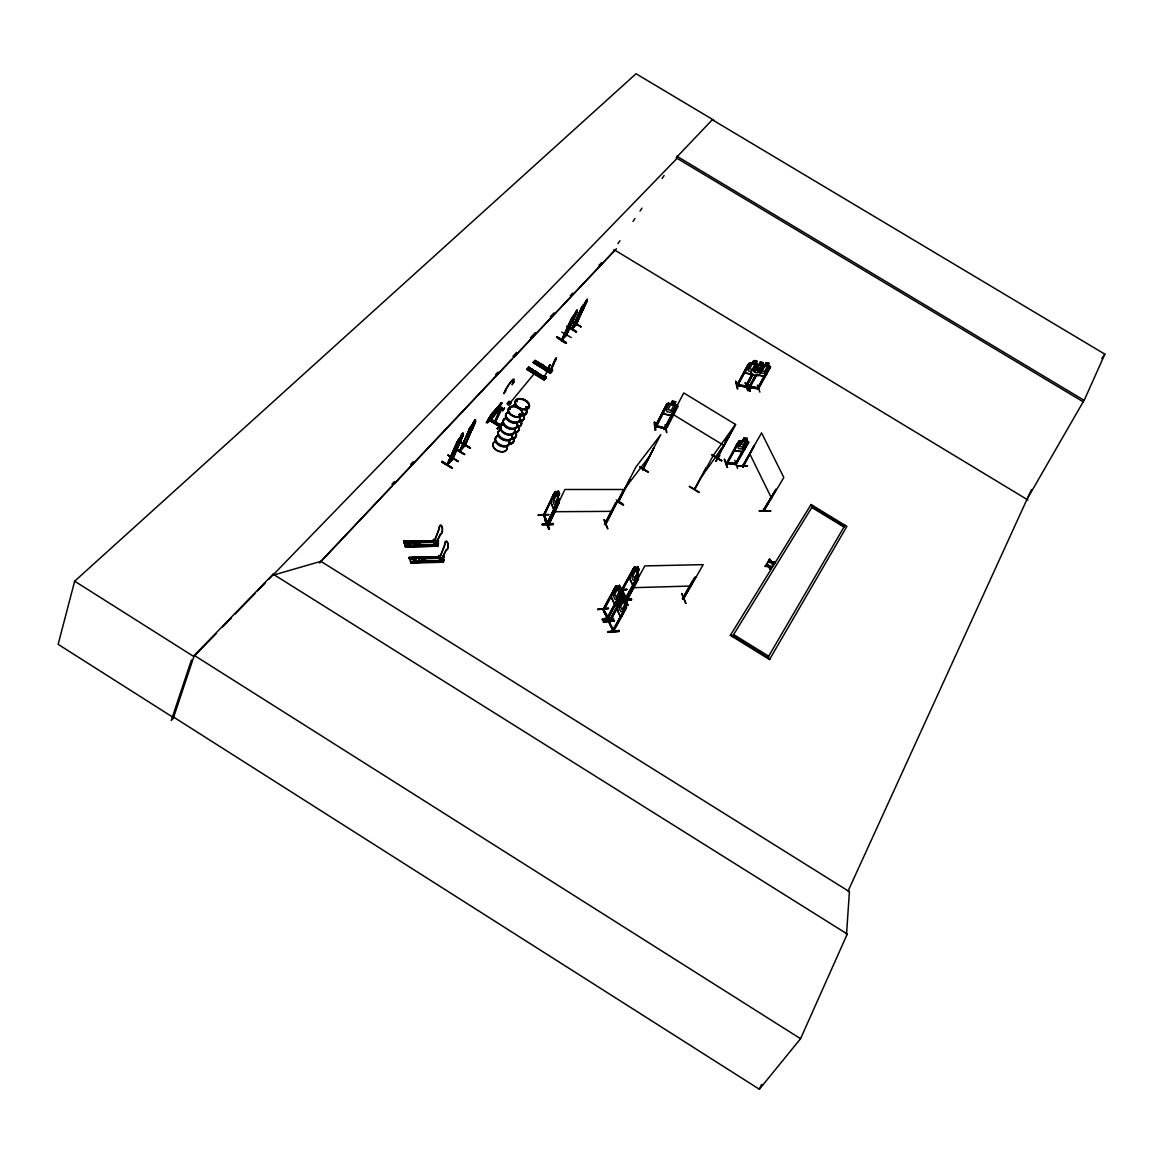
<?xml version="1.0" encoding="UTF-8"?>
<svg xmlns="http://www.w3.org/2000/svg" width="1163" height="1163" viewBox="0 0 1163 1163"><rect width="100%" height="100%" fill="white"/><g stroke="black" fill="none" stroke-linecap="round" stroke-linejoin="round"><path stroke-width="1.5" d="M561.976 339.494L566.512 334.144M438.495 541.057C437.753 538.12 436.619 547.729 438.495 541.057L437.681 539.603L436.91 542.045M443.728 557.281L443.757 556.67M685.894 603.35L681.823 593.523L685.705 603.408M403.852 542.118L403.605 541.347L436.183 540.679L437.332 543.862M403.924 542.292L404.186 543.063L434.715 542.351M405.218 546.014L404.986 545.258L435.805 544.575M435.151 543.717L434.642 545.549L432.927 540.737L433.552 539.283L434.642 544.88L435.151 543.717L438.407 543.644L437.928 546.174L405.553 546.959L403.895 541.406L407.326 541.028L408.882 546.174L407.326 541.028M409.507 558.691L408.954 557.455L439.614 556.626M409.289 558.414L409.55 559.185L414.973 559.04M410.568 561.685L410.902 562.645L443.481 561.496L443.961 559.665L440.69 559.752L440.166 560.915L443.437 560.828L443.961 559.665M409.26 557.513L410.946 563.139L443.466 562.209C442.26 555.085 441.867 561.845 444.048 557.062C442.492 553.195 444.848 558.836 442.681 559.519M410.873 562.543L443.423 561.7L443.132 560.551M607.071 617.931L607.827 617.015L608.38 618.062L606.984 617.858L607.464 618.89L620.315 595.427L619.268 591.298L620.94 588.609L619.399 585.396L617.96 588.1M607.958 618.135L607.915 618.876L620.504 595.485L616.957 586.021L615.794 585.861L611.026 596.823L614.602 604.338L616.623 602.667M609.659 620.926C609.979 622.51 607.188 620.17 613.584 631.247L626.363 608.002L626.392 606.01L622.656 598.465L621.609 598.276L617.698 605.472L617.001 609.208L620.519 616.826L622.438 615.169L620.388 616.826L616.797 609.238L617.829 605.472M745.25 383.107L747.969 390.623L745.396 382.787M734.856 460.272L737.575 468.442M553.748 511.618L559.141 500.439L556.118 491.586M559.214 500.512L559.127 498.578M719.548 454.806L715.827 461.275M757.433 385.084L759.89 392.135M719.853 455.547L715.827 461.333M635.274 567.166L638.691 574.493L638.516 576.455L626.799 598.087M464.895 445.952L473.864 423.448M447.944 464.081L452.698 458.847L447.319 463.804L447.435 464.895L453.018 458.804L452.451 458.207M452.509 458.237L453.425 457.931L446.97 464.691L457.495 441.838L456.623 442.173M437.971 541.246L437.608 540.315M438.291 540.839L437.681 539.603M443.685 556.307L443.263 556.51M436.75 540.504L437.695 540.897M743.491 466.218L743.128 467.046L742.299 466.334L754.351 445.618L743.099 467.075L742.692 466.247L761.547 432.869L783.833 477.484L763.96 510.862L763.466 509.946L764.367 509.22L764.295 510.862L763.829 509.917M612.697 630.404L624.953 608.801L612.785 630.506M613.163 629.517L614.108 630.55L613.221 629.619M607.929 617.146L607.798 617.931M602.957 609.165L603.83 610.081M742.314 466.159L742.706 467.046L754.017 445.603M743.07 465.418L743.52 466.334L743.113 465.505M666.966 403.837L668.551 403.139L676.619 405.015L677.229 406.207L673.726 413.214L671.196 415.54L663.099 413.766L663.361 410.859L663.23 413.694M622.205 589.583L622.147 591.022M617.466 600.05L617.204 602.536L618.6 605.545M542.118 365.691C538.963 365.298 543.761 365.167 540.562 365.487M534.399 371.913L535.736 372.16L535.431 373.003M526.243 407.559L526.374 406.628M526.854 407.922L526.606 406.919M526.112 407.021L527.348 406.803L527.319 407.893M519.091 415.191L520.341 414.217M520.85 414.871L519.556 414.348L519.454 415.133M521.126 415.438L520.486 414.362M516.852 401.584L517.084 400.77M500.294 408.911L501.82 407.472L494.101 422.518M501.616 408.998L494.886 423.187L501.166 409.449M509.714 408.998L510.223 408.315L509.961 409.245M619.574 603.321L619.952 600.53C617.044 603.234 616.056 598.538 619.952 599.308L620.664 594.177L620.62 599.381L622.728 598.625L623.034 599.803M744.858 373.003L745.192 370.328M761.939 365.24L764.614 366.65L758.421 375.765L750.964 374.486L751.356 371.826L755.136 365.066M750.993 374.573L751.458 371.826M735.031 448.133L734.565 450.895L742.299 451.709L748.725 442.376L748.027 441.257L745.73 441.097L747.184 438.524M547.744 524.222L544.11 514.439M557.935 502.242L557.557 501.413L547.322 524.266L547.744 522.492M544.153 515.95L543.688 514.351M497.226 411.528L498.142 410.132L498.229 411.179M500.497 403.983L501.791 402.936L500.555 404.128M498.04 410.917L501.398 402.805L491.251 414.639M683.815 597.709C682.623 600.675 681.634 597.07 683.975 597.738M544.691 377.03C546.959 378.426 544.633 375.155 543.543 378.106L548.776 368.671M542.278 524.106C575.859 522.42 519.221 525.472 553.195 524.484M553.181 524.542L542.132 524.557M627.002 599.454L626.043 600.791C626.392 600.995 625.301 599.439 627.148 599.556M602.318 619.341C625.461 620.62 606.708 614.893 602.478 619.937L613.468 618.89L602.492 619.879M608.205 632.381C642.136 629.314 584.611 634.431 619.21 630.477M608.191 631.553L619.036 630.826L607.929 631.887M631.494 599.032L631.48 599.904L624.255 600.384M631.494 599.89L624.269 600.282M605.007 523.641L606.156 523.684L605.763 524.469L604.716 524.411L616.637 502.518L615.678 502.532L604.484 524.106L605.661 524.091M550.695 502.547L551.655 498.825L550.811 502.532L553.937 509.568L550.811 502.532M490.248 419.145L500.206 425.251M611.157 596.808L611.942 593.072M501.457 408.068L501.82 407.472M759.381 510.979C772.741 511.633 776.695 510.005 759.555 511.342M630.375 574.188L629.445 577.895L632.861 585.265L629.328 577.909L634.271 567.151M713.98 120.283L636.045 73.749L74.65 581.195L58.15 644.331L173.491 717.615L194.279 655.394L273.116 574.159L847.26 934.034L800.566 1038.704L759.366 1089.251L173.665 717.135M453.963 450.285L454.631 448.06L454.079 450.343L458.367 445.458M546.45 371.215L550.201 364.76L549.052 367.101M549.285 367.406L547.991 369.703M437.215 541.129L436.939 540.446L437.361 541.217M561.744 332.066L571.251 337.561M442.754 557.135L442.74 556.437M555.274 359.163L556.35 357.884L549.968 371.215L551.713 369.994M552.207 370.227C548.602 372.96 559.374 352.505 551.175 369.645M466.348 436.866L472.585 428.827L466.465 436.925L467.133 434.715M555.42 360.225L555.158 361.155M556.481 357.942L554.911 361.664M571.818 321.177L581.049 326.788M716.655 457.626L716.67 458.556M716.946 458.149L735.452 424.451L713.239 455.431L695.081 488.94M717.237 458.222L735.641 424.539L683.742 392.934L665.977 426.923L667.053 427.562L666.762 426.021M717.135 458.149L717.397 457.248M545.883 377.146L544.924 378.934L542.932 377.742L542.51 378.673L544.575 375.94L546.334 377.016L545.84 378.077L528.685 367.174L530.357 368.438M695.445 488.155L695.096 487.849M191.444 659.93L171.252 720.493L174.13 717.426M643.706 468.558L643.328 469.416L643.328 468.311M734.972 464.124L736.005 464.575L748.725 442.376M569.187 324.07L568.402 326.265L572.007 322.325L577.066 312.077L566.497 335.293L561.889 340.221L562.325 339.349M569.289 324.128L568.518 326.323L573.824 319.229M726.962 463.267C723.299 462.278 738.839 463.267 735.496 463.659M578.52 315.304C588.333 303.194 575.06 322.064 579.348 313.24M643.299 469.329L642.441 469.605L660.773 434.671L636.001 466.843L618.076 501.646L618.876 500.395M618.512 500.701L619.312 500.483M629.517 480.319L629.59 479.534L618.425 501.849L618.963 500.977M272.694 575.322L273.116 574.159M489.986 417.11L494.508 411.717L491.745 415.961L492.807 415.613L492.443 416.456L488.329 420.89L490.975 416.776L490.016 417.11M438.931 529.296L434.453 540.81L435.616 544.022L440.573 533.832A4.289 1.701 89.1 0 0 442.318 529.819A4.289 1.701 89.1 0 0 440.675 525.283A4.289 1.701 89.1 0 0 438.931 529.296L434.7 540.81L435.863 544.008L440.821 533.817A4.289 1.701 89.1 0 0 442.551 530.183A4.289 1.701 89.1 0 0 441.213 525.385A4.289 1.701 89.1 0 0 439.251 528.191M501.006 408.228L501.544 407.297M441.14 560.043L446.17 549.881A4.318 1.715 88.9 0 0 447.944 545.883A4.318 1.715 88.9 0 0 446.272 541.275A4.318 1.715 88.9 0 0 444.499 545.287L439.977 556.801L441.14 560.043L446.418 549.866A4.318 1.715 88.9 0 0 448.191 545.869A4.318 1.715 88.9 0 0 446.519 541.275A4.318 1.715 88.9 0 0 444.76 545.273L440.225 556.786L441.388 560.028M409.536 540.984L411.091 546.116L409.536 540.984L412.821 540.911L414.391 546.043L412.821 540.911M447.421 464.11L457.132 441.606M448.249 463.688L448.002 464.459L458.76 439.003L447.595 464.895M415.743 540.853L417.328 545.97L415.743 540.853L419.029 540.78L420.613 545.898L419.029 540.78M458.295 444.702L452.087 459.211L462.467 435.747C464.822 427.911 456.259 443.554 456.623 446.098L460.257 440.966M461.813 435.762L463.121 432.796L461.348 434.889M452.611 458.585L462.583 436.343L457.568 443.873L461.537 436.765M453.018 458.905L463.368 434.569L458.484 445.574L454.079 450.343M410.961 562.427L419.945 561.874L418.229 556.975L419.945 561.874M464.924 445.225L459.792 450.633M469.023 428.769L469.896 428.449L459.458 451.084M470.303 427.301L459.748 451.462L470.186 427.243L475.551 421.079M465.287 445.444L459.807 451.404L460.141 449.819M472.527 424.35C479.301 412.85 468.805 428.653 468.98 432.723L472.556 427.65M474.155 422.46L475.347 419.669L474.373 422.373M576.208 324.695L576.557 324.259M475.565 419.567L464.72 446.054L465.389 445.458M474.01 423.39L474.882 423.07L464.764 445.225L465.622 444.731M464.938 445.981L475.667 421.297L472.527 428.871M571.615 328.824L582.14 307.265L581.398 307.512M572.022 328.082L575.947 323.997M582.518 306.043L572.007 329.187L572.283 327.704M458.484 445.574L460.185 442.056L470.463 447.929L460.286 441.678M424.35 557.106L426.196 561.714M422.896 561.802L421.166 556.903L422.896 561.802L443.132 561.264M491.644 417.706L494.769 412.24L490.641 416.02L486.352 422.634L488.344 420.599M487.05 421.762L488.358 419.465L487.646 421.122M561.496 339.843L571.702 317.979M571.963 320.843L580.977 326.905L572.022 320.595M488.227 420.541L487.195 422.503L498.593 410.408M501.791 402.936L491.135 414.566L487.646 419.959M487.471 422.532L491.266 414.566M492.603 412.385L492.632 413.345L501.398 402.805M490.379 418.811L500.337 424.931M492.705 416.223L487.37 422.038M494.464 414.697C505.004 394.257 486.643 427.664 494.595 414.769M553.908 361.911L549.837 371.142L551.044 369.689M437.899 544.807L438.407 543.644M501.311 402.761L497.284 411.615L501.776 403.067M494.202 422.765L500.715 407.966M500.831 409.042L501.238 408.111L500.032 408.838L501.137 409.536L501.834 408.649L501.137 409.536M501.834 408.649L500.235 408.969M502.445 410.699L504.306 407.98M502.721 410.859L504.597 408.155M497.168 428.638L502.663 422.343L497.168 428.638L503.027 423.114L502.663 422.343M440.69 559.752L440.181 561.584L438.436 556.714L439.076 555.26L440.166 560.915M528.802 370.038L530.444 368.249M529.965 370.764L531.622 368.962L533.294 370.227M536.71 361.548L534.733 360.821M745.876 386.203L746.631 386M535.169 363.132L536.797 361.359M531.724 371.84L533.381 370.038M536.332 363.845L537.96 362.071L539.632 363.321M534.936 370.997L533.206 372.974L534.936 370.997C539.501 371.549 532.029 376.303 536.695 372.073M538.076 364.92L539.719 363.147M541.26 364.092L539.545 366.054L541.26 364.092C545.796 364.63 538.396 369.354 543.005 365.153M1084.178 400.392L1104.85 354.148L712.308 119.76L676.139 157.761L1083.189 401.802L1084.178 400.392L676.851 156.22M557.193 336.805C563.793 344.335 574.362 346.429 557.179 336.819M542.728 378.353L543.063 377.597L544.822 378.673M548.107 368.395L548.849 366.345M567.137 326.236L576.368 331.92M573.388 315.566L561.831 340.207L572.501 317.019L576.892 312.106M545.491 377.277L544.066 380.112L526.723 369.5L527.275 368.802L544.546 379.531M574.435 314.432L577.168 310.099L565.974 335.685L575.467 313.821M551.117 371.709L549.358 370.634L548.805 371.709L550.39 369.878M575.467 313.065L576.63 310.972M549.023 371.39L549.358 370.634M575.772 312.862L577.066 310.041L575.641 311.757M550.419 369.921L550.855 368.991L552.599 370.067L551.844 371.477M551.698 371.433L552.251 369.761L551.204 371.971L549.241 370.779M572.036 328.475L581.805 307.061M586.821 300.941L582.576 306.131L572.036 329.129L576.47 324.244M576.514 324.361L587.228 299.269L584.524 303.558M587.228 299.269L580.904 311.553L584.015 307.105M575.743 324.492L585.527 302.962M576.078 324.753L586.995 301.188L582.038 311.495M759.366 1089.251L761.62 1084.309M1031.421 489.623L848.147 890.887L849.412 891.687L846.475 935.008L847.26 934.034M460.359 450.982L459.748 450.255L460.315 450.851M551.16 370.067L552.41 369.863M682.943 598.116L684.12 598.073L683.655 598.901L703.193 564.622L644.811 565.916L625.883 600.69L637.44 578.869L638.429 578.84L626.799 600.762M548.921 514.773L538.265 514.904M544.095 515.95L554.3 493.272L543.281 515.34L544.56 515.325L544.066 514.337M543.819 515.311L555.056 491.513L556.088 491.731L555.085 491.644M553.922 493.286L543.702 516.052L543.935 515.18M556.873 493.723L558.313 490.786L559.665 493.795L558.211 496.528L558.473 498.927L556.016 504.015L554.286 504.684L553.036 501.893L553.414 498.229L555.87 493.141L556.99 493.723M545.883 519.803L545.04 520.254L549.343 529.427L545.781 519.832M558.124 496.528L559.447 493.781L558.196 490.99M546.843 523.452L557.557 501.413M557.935 501.398L547.25 523.234M547.831 522.623L547.279 524.179L543.31 515.151M552.221 514.758L547.424 524.673L548.791 524.964L547.613 525.036L558.196 502.736L559.199 502.721L548.791 524.964M547.831 525.08L564.913 489.492L623.63 489.492L605.763 524.469M556.83 507.606L548.543 524.658M547.09 370.052L546.45 371.404M545.665 377.495L546.145 376.812L544.706 378.818M549.314 529.31L545.636 520.137L549.532 528.976M603.815 519.745L607.653 528.758M655.598 430.136L654.827 422.053M604.484 524.106L606.068 523.306L604.673 524.062M656.63 426.036L655.51 425.44L656.077 426.748M656.237 426.792L667.039 405.625L666.05 405.146L655.132 426.501L665.367 428.769M655.234 426.53L667.068 403.895L668.551 403.139M663.491 410.946L667.082 403.983M605.501 524.062L616.637 502.518M667.01 405.349L656.179 426.734M629.953 479.752L618.469 501.791L618.992 500.163M655.612 430.266L654.595 422.373M675.572 401.86L674.235 404.579L675.499 405.829L672.97 410.713L670.164 412.414L666.951 411.717L666.297 409.245L668.812 404.346L670.993 403.866L672.272 401.031L675.732 401.802L674.395 404.506M617.277 501.646C628.282 508.493 622.728 502.91 616.259 500.061M665.047 424.757L666.675 432.651L665.629 424.844M642.485 469.678L653.969 447.799L643.023 469.823M664.596 428.26L675.412 407.21L676.401 407.69L675.412 407.21M663.928 429.627L666.646 425.077M664.567 428.58L675.456 407.486M664.422 428.522L665.948 427.737M667.707 423.666L668.332 423.565M678.029 406.265L677.011 405.931L678.029 406.265L667.199 427.359M640.609 467.57L648.082 472.12L639.854 466.537M597.695 609.441L608.394 608.104M597.666 609.616L608.612 608.525L597.898 609.15M603.888 610.182L615.387 588.493L614.965 587.606L602.943 609.383L607.479 618.818L608.031 617.204M614.587 587.649L614.994 588.522L603.466 610.241L603.917 608.554M615.91 585.847L603.393 609.238L607.886 618.745M619.399 585.396L617.829 588.304L616.957 586.021M603.568 621.551L614.558 620.591L603.568 621.58M622.06 590.702L625.825 598.102L621.231 590.223L633.297 568.751L633.704 569.623L621.711 591.153M621.696 590.266L634.242 567.006L635.245 567.297M441.736 462.002L442.245 461.202L452.349 468.035L441.736 462.002L452.058 468.326M442.056 461.595L452.349 467.962M454.166 448.555L464.677 454.5L454.631 447.799L464.677 454.5L454.21 448.467M606.999 618.047L618.731 596.328L619.53 597.186L618.731 596.328M621.754 591.255L633.312 569.637L632.919 568.78M619.109 596.299L607.551 617.989M622.132 591.226L622.51 590.252M735.656 381.29L737.327 388.98M635.129 567.311L636.103 569.405L637.673 566.512L636.219 569.201M609.543 620.868L608.627 621.769L620.766 600.035L621.187 600.922L609.005 622.438M747.794 364.789L736.731 385.564L737.575 385.723L748.681 364.935L747.794 364.789L748.754 365.197L737.458 385.316M746.312 387.003L736.79 385.535L748.768 363.51L752.519 363.219C752.156 358.974 760.253 360.326 755.514 363.772L756.633 364.877M609.078 621.624L621.725 598.276M736.906 385.622L737.022 384.488L738.083 384.691M757.622 364.106L750.309 362.943L748.798 363.597L744.727 373.076L752.17 374.239L744.829 372.916M623.441 595.616L623.019 592.781L622.525 593.682L624.909 598.887M627.09 589.394L619.894 589.859L626.61 589.307M609.485 622.496L622.481 598.407L621.144 595.238L618.353 600.399L619.763 603.408M620.301 593.784L621.551 594.497L623.121 591.589L624.647 594.816L622.961 597.506L623.237 600.021M623.179 597.52L624.647 594.816M751.371 371.375L748.405 370.91L747.911 368.627L750.484 363.888L752.534 363.292L753.842 360.559M623.659 600.762L625.243 597.855L626.683 601.111L625.214 603.801L625.52 606.286L622.787 611.287L620.853 611.811L619.414 608.787L619.806 605.036L622.525 600.035L623.79 600.748M626.159 598.073L625.127 598.887L637.266 577.27L624.778 599.948L625.709 601.882L625.258 599.047M489.274 420.221L499.276 426.283L489.274 420.236M625.432 599.556L625.578 597.913M636.888 577.299L637.28 578.156L625.636 599.745L621.289 590.324M626.842 600.326L638.429 578.84M625.113 603.786L626.581 601.097M627.409 599.875L626.581 600.224M689.499 486.323L699.37 492.254M753.072 374.413L746.195 387.003L745.279 386.872L752.127 374.021M752.214 374.282L745.25 386.843M746.224 386.741L752.999 374.152M626.174 607.929L613.192 631.364L613.628 630.506M758.814 364.819L760.122 362.086L763.306 362.609L761.78 365.313L762.884 366.33L760.297 371.055L757.593 372.814L754.642 372.334L754.162 370.052L756.735 365.327L758.785 364.731M627.962 604.905L623.833 595.325M755.805 374.675L748.827 387.221L758.392 388.689L757.346 388.5L768.67 368.191L769.615 368.584L768.67 368.191M712.003 454.995L721.627 460.81L712.25 454.646M745.396 382.758L747.954 390.666M755.892 374.937L748.914 387.483L758.48 388.951M749.016 387.206L756.677 374.806M756.75 375.068L749.873 387.628C746.791 384.604 759.832 388.238 758.712 388.253M556.743 337.517L566.105 343.187M557.004 337.183L566.294 342.969M567.297 325.887L576.586 331.499M548.98 366.098L549.939 364.717M706.174 467.642L694.253 489.216L695.14 487.791M749.495 390.986L750.251 390.637L747.925 383.223M761.111 365.633L764.774 365.226L766.141 362.609L769.339 363.205L767.784 365.807L768.903 366.897L766.301 371.622L763.611 373.381L760.675 372.916M619.181 630.419L619.196 631.407M762.637 369.325L764.367 366.185L767.318 366.65L764.731 371.36L761.78 370.895M764.832 365.327L766.141 362.609M551.945 370.256L552.251 369.761M576.165 332.167L566.948 326.454M721.06 448.976L716.175 457.611L717.498 457.408M725.16 441.46L727.849 436.648L728.721 437.172L727.849 436.648M716.626 458.585L728.387 437.273M768.758 368.438L757.52 388.515M758.189 388.616L769.543 368.322M758.305 388.994L770.575 367.057L767.943 365.734M738.65 442.623L727.108 463.674L738.65 442.623L737.735 442.536L726.192 463.543L735.99 464.531M726.424 463.644L726.831 462.859L735.263 463.586M738.854 441.286L734.914 448.133M727.573 467.497L724.665 459.254M744.029 438.088L742.677 440.85L740.54 441.533L737.865 446.345L738.374 448.569L741.456 448.889L744.247 447.014L746.937 442.231L745.774 441.184L747.344 438.451L744.029 438.088L742.619 440.762M744.189 447.886L735.205 464.488L735.583 463.354M735.176 464.415L746.675 443.452M736.353 463.441L736.077 464.226M746.748 445.022L736.034 464.182L726.221 463.252M737.705 466.159L747.489 465.738L737.938 465.723M623.295 504.815L617.495 501.34M691.898 582.096L682.477 598.552L683.437 598.509L695.547 577.371L694.587 577.4L682.507 598.872L683.582 598.843M1026.958 499.407L1083.189 401.802M769.543 659.537L846.882 526.417L811.047 504.538L730.349 635.332L769.543 659.537L769.95 658.898L730.742 634.678L730.349 635.332M419.683 543.499L417.91 544.168L416.965 542.743M573.984 317.964L570.829 322.471L574.449 314.461M527.813 408.024L527.74 407.152M416.906 542.714C419.436 539.705 420.628 546.276 417.154 543.295M520.937 415.031L520.05 414.348M521.039 415.613L520.966 414.726M527.551 407.762L527.391 407.05M699.123 492.632L689.31 486.585M763.48 510.092L775.968 489.419L763.917 510.775L763.539 510.092M763.495 509.917L775.968 489.419M763.975 509.35L763.873 510.746M549.125 524.251L547.817 523.873L548.921 523.859M534.631 371.709L535.3 372.872M769.412 566.526L771.011 568.692L770.458 569.608L768.467 566.89L765.167 566.308L765.748 565.363L768.336 565.829L765.487 565.799L768.728 566.454L770.706 569.187L769.412 566.526L772.058 567.006L768.772 566.323L766.824 563.648L768.336 565.829M768.074 566.25L766.519 564.142L767.071 563.226L769.019 565.901L772.377 566.483L771.796 567.428L769.165 566.963M770.938 561.627L769.383 559.534L773.613 564.477L773.061 565.392L771.084 562.688L767.784 562.107L768.365 561.162L770.938 561.627L768.103 561.598M770.691 562.049L769.121 559.955L769.688 559.04L771.636 561.7L774.98 562.281L774.398 563.226L771.767 562.761M771.084 562.688L771.636 561.7M811.047 504.538L812.53 506.312L812.908 505.687L732.385 636.583L732.777 635.943M733.242 635.202L733.635 634.547L768.714 656.223M770.458 569.608L771.011 568.692M771.796 567.428L772.377 566.483M773.061 565.392L773.613 564.477M774.398 563.226L774.98 562.281M765.167 566.308L765.748 565.363M766.519 564.142L767.071 563.226M767.784 562.107L768.365 561.162M769.121 559.955L769.688 559.04M545.403 378.615L545.912 377.946L528.598 367.348L545.723 378.266L528.046 368.06L543.964 377.742M550.361 373.149L550.899 372.451L533.657 361.897L533.119 362.594L550.361 373.149L533.148 362.565M551.669 371.666L535.881 362.013L551.64 371.695L552.178 370.997L534.951 360.472L552.105 371.128M767.493 658.273L845.007 525.269L844.614 525.894L830.862 517.491M617.931 243.663L619.937 240.697M632.992 221.45L634.998 218.484M640.013 211.084L642.02 208.119M662.096 178.506L664.102 175.54M721.627 460.81L712.25 454.559M694.529 488.62L695.14 488.576M716.452 457.03L717.789 457.263M694.733 489.332L694.66 488.46M1101.797 358.509L1104.85 354.148M701.594 476.67L723.866 445.487M550.521 372.916L552.207 370.488M499.479 426.065L489.754 419.465L499.538 425.963L489.376 419.814L489.041 420.57L498.069 410.277M533.468 362.231L550.681 372.8L552.134 370.953M654.304 448.017L653.562 448.337M624.807 488.576L649.608 456.201M603.423 608.482C601.954 612.421 613.788 625.752 603.771 609.688M510.761 402.093L535.591 372.015M546.203 377.146L544.575 375.94M552.599 370.067L550.724 369.136M502.998 423.041L497.735 428.973M470.245 448.395L460.097 442.144M495.205 423.187L494.798 422.111M571.673 328.925L576.107 324.041M572.429 328.707L576.266 324.186M486.439 422.474L489.914 418.651M452.669 459.37L453.018 458.556M494.871 413.824L498.2 410.132M486.716 422.14L487.675 422.809L498.273 411.135M471.64 428.638L469.925 430.499L472.149 425.309L474.519 422.852M573.214 318.793L571.789 320.334C571.018 318.328 577.153 312.673 575.423 313.952M583.274 307.919L581.878 309.431C581.137 307.454 587.155 301.857 585.469 303.121M528.685 367.174L526.955 369.151L544.415 379.734M535.053 360.297L533.337 362.245L550.666 372.8M448.089 455.096L458.353 461.435L448.089 455.126M749.335 386.494L757.622 388.006M462.612 433.828L461.086 435.98L462.22 434.758M473.85 421.718L474.955 420.526M585.789 301.086L586.69 300.127M473.457 422.649L474.562 421.457M575.307 312.847L576.223 311.858M585.382 301.987L586.283 301.013M458.862 439.134L463.485 434.628M746.588 386.276L745.643 386.101M548.064 523.335L544.022 515.587M547.686 524.12L543.775 515.253M391.975 484.142L394.461 481.511M410.67 464.386L413.17 461.74M495.467 374.777L497.953 372.145M512.912 356.329L516.663 352.374M530.372 337.881L535.358 332.603M550.332 316.801L554.068 312.847M570.277 295.707L572.763 293.076M598.96 265.397L601.445 262.765M274.41 574.827L320.857 561.336L614.878 250.161M319.592 562.965L391.946 486.381M394.446 483.735L511.691 359.614M514.177 356.983L616.463 248.708M216.405 633.37L193.887 656.586L74.65 581.195M222.656 626.915L231.408 617.887M235.159 614.02L255.177 593.377M257.677 590.804L265.179 583.056M268.944 579.189L677.084 158.328M545.054 520.239L548.762 529.383M766.737 373.803L764.353 376.056L758.552 375.155M756.968 374.995L764.411 376.245L766.868 373.904M734.653 450.706L742.241 451.506L744.843 449.267M671.167 415.438L673.726 413.214M625.781 602.143L627.715 605.356L626.363 602.041M632.759 585.105L634.591 583.492M632.745 585.28L634.635 583.608M724.171 459.254L727.049 467.395M737.924 388.718L735.743 381.26M749.524 390.942L747.257 383.514M750.033 391.059L747.707 383.528L750.237 390.637M422.78 558.153C421.82 562.398 428.042 557.935 422.969 558.269M655.045 430.121L654.1 422.314M495.86 409.434L497.299 408.271L496.019 409.405M519.047 414.391L520.137 414.159M510.397 409.216L509.598 408.329M655.205 426.254L665.541 428.493M516.256 401.046L517.113 401.715L517.128 400.842M609.964 621.827L609.063 620.766M534.471 371.753L535.096 372.843M737.705 466.014L747.213 466M603.335 621.871L614.282 620.853M738.752 441.228L742.648 440.762M738.883 441.373L740.366 440.603L747.969 441.431M500.512 408.315L501.529 408.882M755.078 365.109L758.756 364.717M423.07 558.036C420.265 561.613 428.26 559.694 423.303 558.225M512.941 433.232L512.185 433.436M520.85 415.584L519.091 414.886M510.281 409.26L510.339 408.431M526.316 406.585L525.763 407.399M717.019 457.103L716.277 457.67M666.123 426.719L667.097 427.301L666.355 426.806M614.311 621.042L603.335 622.031M609.456 622.089L613.424 629.706M602.23 619.385L613.294 618.483M519.846 414.319L519.716 415.365M626.392 606.01L626.363 608.002M603.757 608.351L603.888 609.47M626.683 601.111L625.243 597.855M619.283 585.614L620.94 588.609M619.37 591.313L619.675 593.799L616.971 598.8L615.053 599.338L613.628 596.343L614.02 592.607L616.71 587.591L617.96 588.304M624.095 599.73L620.679 592.214M619.632 592.025L620.649 592.345M622.452 599.527L631.494 598.96M625.825 599.73L631.335 599.338L625.912 599.817M666.384 426.196L667.446 426.806M619.646 590.295L626.828 589.656M637.28 578.156L637.266 577.27M638.574 579.174L637.44 578.869M694.733 577.72L695.547 577.371M418.52 558.836L440.225 558.342M440.821 560.13L444.092 560.043M410.626 561.467L441.329 560.595M413.999 561.453L441.082 560.682M632.963 587.693L690.909 586.05M408.954 557.499L440.225 556.786M412.792 557.629L439.847 556.888M439.832 557.295L412.778 558.036L439.963 557.571M409.565 558.473L440.239 557.629M405.611 541.58L409.202 541.493M412.792 541.42L432.534 540.969M409.202 541.9L405.611 541.987L409.318 542.176M436.125 541.275L412.792 541.813L434.439 541.595M403.605 541.347L404.143 542.496L436.518 541.609M409.536 542.438L404.143 542.496M413.127 542.351L434.671 541.856M435.282 544.095L438.538 544.008M410.583 545.389L404.986 545.36L405.524 546.465M413.999 545.171L435.747 544.793M405.189 545.927L410.626 545.898M411.222 545.825L420.744 545.607M423.158 545.491L435.791 545.287M405.494 546.363L437.666 545.52M604.426 519.687L607.784 528.685M759.294 510.92L769.179 511.269M559.33 503.041L558.196 502.736M737.197 384.517L736.601 385.258L746.21 386.988M554.126 511.72L612.392 511.342M665.774 427.999L665.527 428.813L677.36 406.207L676.619 405.015M738.752 442.914L737.735 442.536M746.777 443.728L747.576 443.539M737.429 443.757L747.358 444.833M744.058 438.175L747.373 438.538M526.49 406.599L527.886 407.443M527.173 408.111L525.88 407.312M534.747 371.84L535.75 372.451M753.871 360.646L757.055 361.155M755.485 363.685L758.349 365.109M762.623 364.891L769.993 366.069L770.488 367.159M760.209 362.274L763.175 362.769M615.823 586.007L616.942 586.167M768.031 561.685L774.718 562.703L772.028 562.325M621.638 598.422L622.757 598.596M437.651 545.418L405.306 546.247L404.026 541.115M665.774 428.042L665.047 427.882M672.359 401.235L675.587 401.947M667.039 405.625L666.05 405.146M737.633 385.389C737.531 382.729 756.372 389.445 737.08 384.779M526.912 408.068L526.17 407.704M656.426 425.6L664.713 427.969L655.525 425.745M665.832 427.722L664.96 427.81M613.337 630.448L613.759 629.677M742.677 466.959L743.157 465.462M636.219 569.39L635.013 568.722L632.309 573.708L631.887 577.4L633.254 580.337L635.129 579.785L637.847 574.798L637.586 572.327L639.141 569.652L637.557 566.526M613.919 249.594L1027.932 500.003M667.213 426.705L666.472 426.21M712.09 454.849L721.714 460.679M583.492 304.662L582.576 306.131M639.723 466.828L648.184 471.974M672.694 414.232L724.055 445.574M815.583 508.173L820.162 510.979M823.23 512.839L826.282 514.7M555.144 359.425L554.257 361.373M534.631 360.937L551.989 371.317M490.364 418.811L500.41 425.062M460.185 441.984L470.346 448.249M447.871 455.3L458.135 461.653M734.769 636.146L739.348 638.967M742.387 640.857L746.966 643.677M750.019 645.552L754.598 648.387M759.163 651.207L762.216 653.097M848.19 890.771L849.412 891.687L320.857 561.336M194.279 655.394L800.566 1038.704M727.515 462.612L727.195 463.644M526.49 407.384L526.577 406.643L526.17 407.413M509.874 408.591L509.51 409.013M437.899 546.174L405.553 546.959M613.105 631.189L608.685 621.754M544.284 379.879L545.898 378.077M775.634 489.419L776.012 490.19M749.742 453.759L771.578 498.316M619.283 585.411L620.824 588.623M624.953 608.801L625.374 609.703L624.56 608.831M620.388 600.064L620.809 600.951M611.229 596.793L614.733 604.164M637.557 566.715L638.923 569.652L637.469 572.327L638.502 574.537M614.718 602.986L618.367 610.546M548.703 514.424L538.047 515.354M623.673 595.63L625.011 598.829M626.246 602.1L627.598 605.298M624.502 598.901L623.15 595.703L624.415 598.96M625.839 602.114L627.191 605.312M436.445 540.751L437.433 543.514M763.96 365.502L756.59 364.368M419.625 543.47L417.866 542.147L416.906 543.252M671.196 415.54L663.099 413.766M508.725 403.125A1.483 1.105 42 0 1 509.074 401.351A1.483 1.105 42 0 1 510.993 402.529A1.483 1.105 42 0 1 509.961 403.881M521.649 422.852A7.501 4.812 24 0 1 516.663 426.705M523.786 416.194A7.603 4.87 24 0 1 519.076 421.471M523.932 415.874A7.603 4.87 24 0 1 519.207 421.166M523.99 415.511A7.487 4.797 24 0 1 519.338 420.715A7.501 4.797 24 0 0 524.004 415.511M526.563 410.016A7.632 4.87 24 0 1 521.853 415.293M513.246 405.931A7.632 4.87 24 0 1 514.337 405.102M526.708 409.696A7.632 4.87 24 0 1 521.983 414.973M512.738 406.701A7.632 4.87 24 0 1 514.482 404.782M514.729 404.491A7.516 4.783 24 0 0 513.014 406.381A7.53 4.797 24 0 1 514.715 404.491M521.678 422.692A7.458 4.783 24 0 1 516.721 426.53M521.446 423.303A7.501 4.812 24 0 1 516.459 427.155M515.703 433.93A7.443 4.826 23.9 0 1 511.066 439.178M513.537 438.771A7.443 4.841 23.9 0 1 508.885 444.048M515.965 433.581A7.545 4.885 23.9 0 1 511.24 438.902M516.096 433.276A7.545 4.885 23.9 0 1 511.386 438.582M516.168 432.912A7.443 4.826 23.9 0 1 511.516 438.16M518.756 429.234A7.458 4.812 23.9 0 1 513.784 433.101M519.018 428.914A7.56 4.885 23.9 0 1 513.973 432.825M519.149 428.595A7.574 4.885 23.9 0 1 514.119 432.505M519.221 428.217A7.472 4.812 24 0 1 514.25 432.084M517.099 425.498A7.545 4.87 23.9 0 1 507.446 428.202A7.545 4.87 23.9 0 1 504.669 419.262M517.041 423.754A7.661 4.928 23.9 0 1 513.421 429.045A7.661 4.928 23.9 0 1 504.291 425.382A7.661 4.928 23.9 0 1 504.757 418.84M514.482 429.263A7.545 4.87 23.9 0 1 510.92 434.497A7.545 4.87 23.9 0 1 501.907 430.892A7.545 4.87 23.9 0 1 502.387 424.422M514.584 429.06A7.545 4.87 23.9 0 1 507.068 433.901A7.545 4.87 23.9 0 1 501.384 425.033M519.817 417.575A7.676 4.928 23.9 0 1 516.198 422.852A7.676 4.928 23.9 0 1 507.039 419.174A7.676 4.928 23.9 0 1 507.504 412.632M517.564 424.466A7.545 4.856 23.9 0 1 507.911 427.17A7.545 4.856 23.9 0 1 505.135 418.229M519.556 417.939A7.574 4.856 23.9 0 1 512.04 422.736A7.574 4.856 23.9 0 1 506.327 413.883M517.186 423.448A7.661 4.928 23.9 0 1 513.566 428.725A7.661 4.928 23.9 0 1 504.437 425.062A7.661 4.928 23.9 0 1 504.902 418.52M520.283 418.665A7.676 4.928 23.9 0 1 510.47 421.384A7.676 4.928 23.9 0 1 507.65 412.313M520.341 418.287A7.574 4.856 23.9 0 1 510.673 420.962A7.574 4.856 23.9 0 1 507.882 412.007M508.464 445.327A7.487 4.885 23.8 0 1 498.026 444.673A7.487 4.885 23.8 0 1 496.95 436.75M508.958 441.547A7.487 4.885 23.8 0 1 509.103 444.222M509.22 441.199A7.589 4.943 23.8 0 1 505.6 446.505A7.589 4.943 23.8 0 1 496.543 442.885A7.589 4.943 23.8 0 1 497.037 436.329M506.705 446.607A7.487 4.899 23.8 0 1 503.128 451.869A7.487 4.899 23.8 0 1 494.202 448.307A7.487 4.899 23.8 0 1 494.697 441.824M507.112 447.799A7.487 4.899 23.8 0 1 497.488 450.561A7.487 4.899 23.8 0 1 494.784 441.606M514.351 432.505A7.516 4.856 23.9 0 1 505.803 434.337A7.516 4.856 23.9 0 1 500.424 426.923M501.064 425.832A7.516 4.856 23.9 0 1 502.154 425.004M514.526 432.185A7.545 4.87 23.9 0 1 504.175 433.145A7.545 4.87 23.9 0 1 502.271 424.655M512.258 436.518A7.618 4.943 23.8 0 1 502.503 439.294A7.618 4.943 23.8 0 1 499.727 430.223M509.728 441.911A7.487 4.885 23.8 0 1 500.119 444.659A7.487 4.885 23.8 0 1 497.401 435.718M512.011 436.852A7.501 4.87 23.8 0 1 502.387 439.585A7.501 4.87 23.8 0 1 499.639 430.644M509.35 440.879A7.589 4.943 23.8 0 1 505.745 446.199A7.589 4.943 23.8 0 1 496.674 442.58A7.589 4.943 23.8 0 1 497.168 436.009M512.403 436.198A7.618 4.943 23.8 0 1 506.69 440.137A7.618 4.943 23.8 0 1 498.447 435.064A7.618 4.943 23.8 0 1 501.326 429.394M512.156 434.439A7.516 4.87 23.8 0 1 504.655 439.28A7.516 4.87 23.8 0 1 499.014 430.441M757.113 365.589L757.607 368.715L753.871 371.404L757.971 369.383C756.982 373.556 761.532 372.829 758.901 368.947L762.506 366.36L758.538 368.249L758.145 365.676L757.113 365.589M412.705 557.135L414.29 562.34L412.705 557.135M414.915 557.077L416.499 562.267L414.915 557.077M490.045 417.401L488.94 419.959L493.359 413.781L490.045 417.401M556.554 494.638L554.082 499.727L555.332 502.518L557.804 497.43L556.554 494.638M558.313 491.934L558.676 494.653L558.313 491.934M670.542 404.739L668.027 409.623L671.255 410.335L673.77 405.451L670.542 404.739M672.708 401.802L672.258 402.674L674.336 403.139L674.787 402.253L672.708 401.802M617.48 589.19L614.776 594.206L616.201 597.201L618.905 592.185L617.48 589.19M619.414 586.588L619.864 589.408L619.414 586.588M635.739 570.292L633.035 575.278L634.402 578.2L637.106 573.214L635.739 570.292M637.673 567.675L638.08 570.466L637.673 567.675M623.295 601.649L620.577 606.65L622.016 609.674L624.749 604.673L623.295 601.649M752.083 364.15L749.51 368.889L752.461 369.354L755.049 364.615L752.083 364.15M754.22 361.257L753.769 362.1L756.139 361.562L754.22 361.257M758.334 365.589L755.746 370.314L758.712 370.793L761.3 366.069L758.334 365.589M760.486 362.711L760.02 363.554L762.39 363.016L760.486 362.711M766.533 363.307L766.068 364.15L768.423 363.612L766.533 363.307M742.198 441.722L739.523 446.519L742.605 446.839L745.279 442.042L742.198 441.722M744.436 438.771L743.957 439.629L746.413 438.974L744.436 438.771M812.21 506.835L811.818 507.461L843.931 527.057L844.323 526.446L812.21 506.835M513.886 382.016L512.098 384.822L512.49 383.528A8.403 1.396 -58.4 0 0 511.357 381.609A8.403 1.396 -58.4 0 0 505.004 391.611L505.76 390.812L503.884 393.705L504.19 392.498A10.074 1.672 -58.4 0 1 511.807 380.505A10.074 1.672 -58.4 0 1 513.159 382.816L513.886 382.016M516.27 405.218A7.545 4.797 24.1 0 0 528.656 407.864A7.545 4.797 24.1 0 0 521.969 398.851A7.545 4.797 24.1 0 0 516.27 405.218A7.545 4.797 24.1 0 0 528.642 407.893A7.56 4.797 24.1 0 0 521.954 398.865A7.56 4.797 24.1 0 0 516.256 405.247A7.56 4.797 24.1 0 0 528.656 407.893A7.545 4.797 24.1 0 0 521.954 398.88A7.545 4.797 24.1 0 0 516.256 405.247M516.038 405.756A7.53 4.783 24.1 0 0 528.409 408.387A7.53 4.783 24.1 0 0 521.722 399.403A7.53 4.783 24.1 0 0 516.038 405.756M518.872 421.747A7.487 4.797 24 0 0 523.844 417.924A7.501 4.812 24 0 1 518.887 421.762M516.576 426.923A7.501 4.812 24 0 0 521.387 424.335A7.458 4.783 24 0 1 516.561 426.894M521.649 415.569A7.501 4.783 24 0 0 526.301 410.379A7.516 4.797 24 0 1 521.649 415.584M514.264 405.538A7.501 4.783 24 0 0 513.188 406.352A7.516 4.797 24 0 1 514.25 405.524M522.114 414.537A7.516 4.783 24 0 0 526.766 409.347A7.53 4.797 24 0 1 522.114 414.551M508.783 444.222A7.414 4.812 23.9 0 0 513.421 438.974A7.429 4.841 23.9 0 1 508.783 444.251M508.929 443.888A7.414 4.812 23.9 0 0 513.566 438.64A7.371 4.797 23.9 0 1 508.929 443.859M516.314 427.461A7.472 4.797 24 0 0 521.271 423.623A7.443 4.797 24 0 1 516.314 427.446M509.379 412.821A7.603 4.856 23.9 0 0 521.882 415.467A7.603 4.856 23.9 0 0 515.151 406.367A7.603 4.856 23.9 0 0 509.379 412.821A7.589 4.856 23.9 0 0 521.867 415.467A7.589 4.856 23.9 0 0 515.151 406.381A7.589 4.856 23.9 0 0 509.394 412.821M509.176 413.33A7.574 4.841 23.9 0 0 521.635 415.976A7.574 4.841 23.9 0 0 514.933 406.905A7.574 4.841 23.9 0 0 509.176 413.33M507.373 404.07A1.483 1.105 42 0 0 509.656 404.898A1.483 1.105 42 0 0 508.696 402.689A1.483 1.105 42 0 0 507.373 404.07"/></g></svg>
